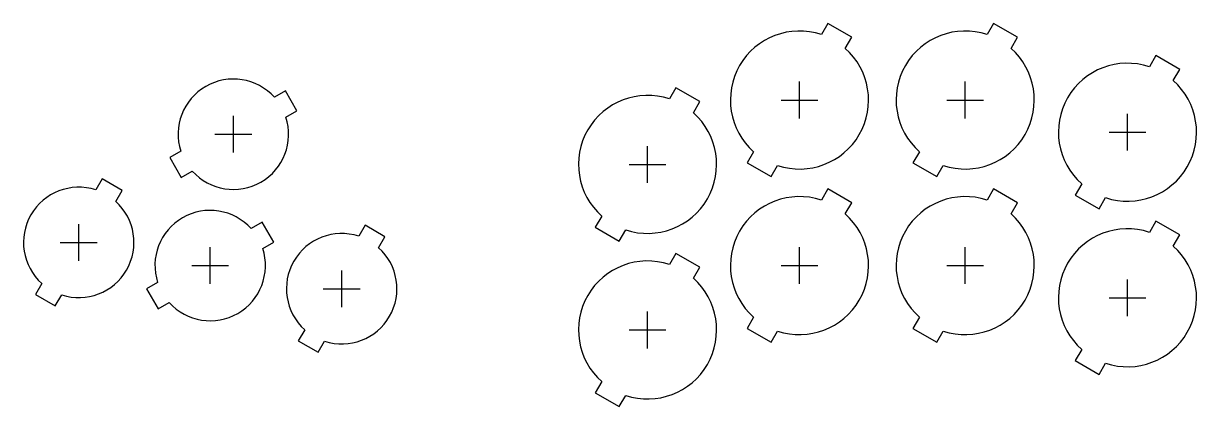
# Model space of a CAD drawing. Header units: millimetres. Extents: x -41 to 214, y -31 to 53.
import ezdxf

# ---------------------------------------------------------------- set-up
doc = ezdxf.new("R2010")
doc.units = ezdxf.units.MM
for name, color, linetype in [('BUTTONS_24', 1, 'Continuous'), ('BUTTONS_30', 5, 'Continuous'), ('REFERENCE', 8, 'Continuous')]:
    doc.layers.add(name, color=color, linetype=linetype)

msp = doc.modelspace()

# ---------------------------------------------------------------- linework, layer by layer
at = {"layer": 'BUTTONS_24'}
for points in [[(13.95, 36.59, 0.809427), (-6.38, 24.86), (-8.77, 23.47), (-6.27, 19.14), (-3.88, 20.53, 0.809427), (16.45, 32.26), (18.84, 33.64), (16.34, 37.97)], [(-24.86, 16.45, 0.809427), (-36.59, -3.88), (-37.97, -6.27), (-33.64, -8.77), (-32.26, -6.38, 0.809427), (-20.53, 13.95), (-19.14, 16.34), (-23.47, 18.84)], [(8.91, 8.03, 0.809427), (-11.41, -3.7), (-13.81, -5.08), (-11.31, -9.42), (-8.91, -8.03, 0.809427), (11.41, 3.7), (13.81, 5.08), (11.31, 9.42)], [(32.26, 6.38, 0.809427), (20.53, -13.95), (19.14, -16.34), (23.47, -18.84), (24.86, -16.45, 0.809427), (36.59, 3.88), (37.97, 6.27), (33.64, 8.77)]]:
    msp.add_lwpolyline(points, format="xyb", close=True, dxfattribs=at)
at = {"layer": 'BUTTONS_30'}
for points in [[(132.75, 50.23, 0.816497), (118.05, 24.77), (116.65, 22.34), (121.85, 19.34), (123.25, 21.77, 0.816497), (137.95, 47.23), (139.35, 49.66), (134.15, 52.66)], [(168.75, 50.23, 0.816497), (154.05, 24.77), (152.65, 22.34), (157.85, 19.34), (159.25, 21.77, 0.816497), (173.95, 47.23), (175.35, 49.66), (170.15, 52.66)], [(204, 43.23, 0.816497), (189.3, 17.77), (187.9, 15.34), (193.1, 12.34), (194.5, 14.77, 0.816497), (209.2, 40.23), (210.6, 42.66), (205.4, 45.66)], [(99.75, 36.23, 0.816497), (85.05, 10.77), (83.65, 8.34), (88.85, 5.34), (90.25, 7.77, 0.816497), (104.95, 33.23), (106.35, 35.66), (101.15, 38.66)], [(132.75, 14.23, 0.816497), (118.05, -11.23), (116.65, -13.66), (121.85, -16.66), (123.25, -14.23, 0.816497), (137.95, 11.23), (139.35, 13.66), (134.15, 16.66)], [(168.75, 14.23, 0.816497), (154.05, -11.23), (152.65, -13.66), (157.85, -16.66), (159.25, -14.23, 0.816497), (173.95, 11.23), (175.35, 13.66), (170.15, 16.66)], [(204, 7.23, 0.816497), (189.3, -18.23), (187.9, -20.66), (193.1, -23.66), (194.5, -21.23, 0.816497), (209.2, 4.23), (210.6, 6.66), (205.4, 9.66)], [(99.75, 0.23, 0.816497), (85.05, -25.23), (83.65, -27.66), (88.85, -30.66), (90.25, -28.23, 0.816497), (104.95, -2.77), (106.35, -0.34), (101.15, 2.66)]]:
    msp.add_lwpolyline(points, format="xyb", close=True, dxfattribs=at)
at = {"layer": 'REFERENCE'}
for p, q in [((128, 32), (128, 40)), ((164, 32), (164, 40)), ((124, 36), (132, 36)), ((160, 36), (168, 36)), ((5.04, 24.56), (5.04, 32.56)), ((199.25, 25), (199.25, 33)), ((1.04, 28.56), (9.04, 28.56)), ((195.25, 29), (203.25, 29)), ((95, 18), (95, 26)), ((91, 22), (99, 22)), ((-28.56, 1.04), (-28.56, 9.04)), ((-32.56, 5.04), (-24.56, 5.04)), ((0, -4), (0, 4)), ((128, -4), (128, 4)), ((164, -4), (164, 4)), ((-4, 0), (4, 0)), ((124, 0), (132, 0)), ((160, 0), (168, 0)), ((28.56, -9.04), (28.56, -1.04)), ((24.56, -5.04), (32.56, -5.04)), ((199.25, -11), (199.25, -3)), ((195.25, -7), (203.25, -7)), ((95, -18), (95, -10)), ((91, -14), (99, -14))]:
    msp.add_line(p, q, dxfattribs=at)

doc.saveas('drawing.dxf')
